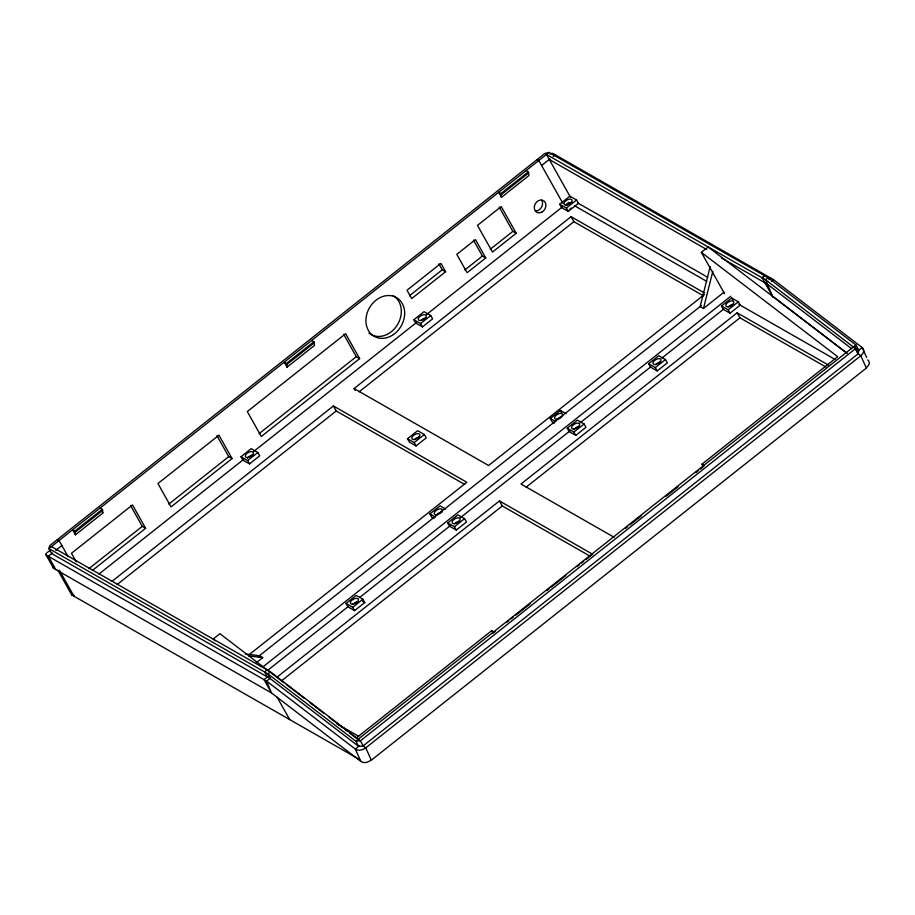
<?xml version="1.0" encoding="UTF-8"?>
<svg xmlns="http://www.w3.org/2000/svg" width="915" height="915" viewBox="0 0 915 915"><rect width="100%" height="100%" fill="white"/><g stroke="black" fill="none" stroke-linecap="round" stroke-linejoin="round"><path stroke-width="1.37" d="M570.457 197.217L546.438 154.452L765.478 279.716L853.318 346.957L855.422 348.741L858.213 353.716L855.422 348.741L855.857 344.944L768.017 277.703L548.989 152.439L544.768 153.503L49.765 545.615L48.895 548.588L51.709 553.598L269.971 678.438L358.691 746.388L363.186 745.862L858.224 353.75L858.819 350.205L855.857 344.944L355.741 741.127L267.923 673.863L48.895 548.588L548.989 152.439M710.177 266.62L700.124 306.548L703.475 308.469L724.085 292.137M703.475 308.469L712.831 271.286M866.322 368.059L868.941 364.639A7.812 5.353 -24.1 0 0 867.717 359.904M50.302 550.132L46.665 553.026A2.23 1.155 -29.3 0 0 46.082 555.005L53.527 568.261L271.446 692.895L360.865 761.417A7.812 5.353 -24.1 0 0 366.972 762.287L371.318 760.193L866.345 368.082L860.786 355.695L857.389 353.099M74.858 531.066L102.286 509.335L102.869 513.063L75.442 534.795L72.628 529.785L74.858 531.066L75.442 534.795M286.464 363.438L313.891 341.718L314.474 345.447L287.047 367.167L284.233 362.168L286.99 364.376L287.047 367.167M500.905 193.568L528.332 171.848L528.916 175.577L501.477 197.308L498.675 192.299L500.905 193.568L501.477 197.308M75.385 532.004L102.812 510.273M286.99 364.376L314.417 342.656M501.431 194.518L528.859 172.786M52.487 552.969L48.312 556.274L55.758 569.542M55.769 550.373L61.877 545.534M541.623 165.501L549.972 158.89M553.095 156.419L555.188 154.761M409.428 295.797L442.242 269.811L445.594 271.721L411.681 298.576L407.003 290.227L440.904 263.371L445.594 271.721M168.806 504.108L228.727 456.642L232.078 458.552L171.048 506.899L157.94 483.532L218.96 435.185L232.078 458.552M490.2 249.315L512.857 231.369L516.209 233.279L492.476 252.083L477.481 225.376L501.214 206.573L516.209 233.279M464.854 269.936L482.411 256.04L485.762 257.95L467.108 272.727L456.802 254.359L475.457 239.593L485.762 257.95M259.071 433.687L356.278 356.69L359.629 358.611L261.301 436.489L247.313 411.567L345.641 333.678L359.629 358.611M89.018 568.57L142.271 526.377L145.622 528.287L92.358 570.48M240.977 456.711L251.145 448.659L257.847 452.49L259.711 455.83L249.543 463.882L242.841 460.051L240.977 456.711L247.668 460.542L249.543 463.882M413.877 319.747L424.057 311.683L430.748 315.515L432.623 318.855L422.456 326.918L415.753 323.087L413.877 319.747L420.58 323.578L422.456 326.918M559.694 204.239L569.862 196.187L576.553 200.019L578.429 203.359L568.261 211.411L561.558 207.579L559.694 204.239L566.385 208.071L568.261 211.411M98.9 574.082L243.584 459.467M253.661 451.484L416.497 322.503M426.55 314.531L562.748 206.653M566.762 204.011L568.741 202.444L569.862 204.445M247.668 460.542L257.847 452.49M420.58 323.578L430.748 315.515M566.385 208.071L576.553 200.019M569.382 209.546L571.36 207.98M355.192 390.568L354.071 388.566L571.052 216.683L704.333 292.903M112.065 581.3L333.403 405.974L466.799 482.274L248.811 654.934M359.115 391.803L573.865 221.693L703.441 295.797M117.109 584.536L336.205 410.984L464.66 484.447M407.495 438.754L417.663 430.702L424.366 434.534L426.23 437.873L416.062 445.925L409.371 442.094L407.495 438.754L414.186 442.585L416.062 445.925M414.186 442.585L424.366 434.534M724.6 293.761L701.348 252.346L708.13 246.97L846.775 353.11M704.447 294.493L488.587 465.495L354.071 388.566M434.007 518.519L431.777 517.238L429.901 513.898L440.069 505.846L445.651 509.037M554.353 423.13L552.122 421.849L550.247 418.51L560.415 410.458L565.996 413.649M258.03 656.787L701.485 305.473M256.234 662.78L262.742 657.622L259.403 655.712L245.357 653.962M262.674 667.081L730.765 296.243M346.007 603.454L356.175 595.402L362.878 599.233L364.753 602.562L354.574 610.625L347.883 606.794L346.007 603.454L352.71 607.286L354.574 610.625M447.721 522.888L457.889 514.836L464.591 518.668L466.467 522.008L456.299 530.06L449.597 526.228L447.721 522.888L454.423 526.72L456.299 530.06M567.231 428.22L577.399 420.157L584.102 423.988L585.966 427.328L575.798 435.38L569.096 431.56L567.231 428.22L573.922 432.052L575.798 435.38M648.598 363.758L658.766 355.706L665.468 359.538L667.344 362.878L657.164 370.93L650.474 367.098L648.598 363.758L655.289 367.59L657.164 370.93M721.466 306.022L731.634 297.97L738.336 301.801L740.212 305.141L730.033 313.193L723.342 309.362L721.466 306.022L728.168 309.853L730.033 313.193M762.126 277.805L764.677 275.792L762.138 277.817L773.152 297.444M267.134 669.929L264.572 671.953L267.386 676.963M267.718 670.318L348.352 606.439M359.549 597.564L450.26 525.702M460.337 517.718L570.079 430.782M580.156 422.799L650.714 366.904M661.911 358.028L723.502 309.236M363.186 745.862L360.384 740.853L358.28 739.114L270.463 671.85L267.923 673.863L269.971 678.438M768.017 277.703L765.478 279.716L767.525 284.291L851.785 348.787M352.71 607.286L362.878 599.233M454.423 526.72L464.591 518.668M573.922 432.052L584.102 423.988M655.289 367.59L665.468 359.538M728.168 309.853L738.336 301.801M267.958 676.505L264.012 679.639L271.446 692.895L266.597 681.115L46.082 555.005M768.886 279.681L770.876 278.126M270.543 677.981L266.597 681.115L355.329 749.065L360.865 761.417M771.471 281.168L773.45 279.601L862.182 347.54L866.608 357.433M276.856 677.294L499.464 500.951L592.68 554.261L585.966 559.58M829.116 365.428L737.124 312.816L520.99 484.024L614.205 537.334M281.9 680.531L502.278 505.961L589.351 555.76M526.045 487.26L739.938 317.825L825.788 366.926M494.043 632.345L491.778 630.607L356.187 738.073L349.427 732.892M703.418 466.57L702.034 464.111L837.671 356.713L701.348 252.346M495.358 631.361L493.116 633.134L491.778 630.607M506.544 622.497L508.774 620.725M511.016 618.952L513.258 617.179M515.488 615.406L530.037 603.889M546.815 590.598L549.046 588.825M551.288 587.053L565.825 575.535M577.01 566.671L579.252 564.898M581.494 563.125L583.724 561.353M625.402 528.47L627.644 526.697M629.886 524.913L641.083 516.049M665.72 496.536L678.038 486.769M695.949 472.575L698.191 470.802M700.433 469.029L702.674 467.256M855.422 348.741L360.384 740.853L355.741 741.127L358.691 746.388M359.275 745.931L355.329 749.065A7.812 5.353 -24.1 0 0 365.771 747.841L860.809 355.729A7.812 5.353 -24.1 0 0 862.182 347.54L858.236 350.674M248.708 655.883L262.742 657.622M57.862 570.194L71.759 594.944L74.344 595.516M773.45 279.601L552.957 153.491A2.23 1.155 -29.3 0 0 550.144 154.189M549.252 159.462L706.677 249.498M721.558 258.007L767.525 284.291M537.139 159.542L538.809 160.502L562.817 203.267M526.102 170.567L528.332 171.848M577.914 203.061L707.707 277.291M574.323 205.635L706.689 281.328M738.954 304.443L834.972 359.366M550.247 418.51L555.828 421.712M311.66 340.437L313.891 341.718M429.901 513.898L435.483 517.089M362.523 601.292L364.753 602.562M100.055 508.054L102.286 509.335M57.393 539.576L59.063 540.525L68.03 556.503M51.434 546.575L270.463 671.85M336.583 723.662L358.657 736.289M71.759 594.944L359.561 759.542M856.566 348.489L858.819 350.205M847.096 353.316L772.374 296.083L767.513 284.302M702.034 464.111L704.298 465.838M284.096 682.853L219.886 633.683L213.115 639.047L215.368 640.774M286.349 684.58L304.375 698.385M310.002 702.697L323.521 713.048M329.148 717.36L342.668 727.722M344.921 729.438L347.174 731.165M362.386 745.233L365.771 747.841L371.318 760.193M731.634 297.97L732.881 300.189M737.124 312.816L739.938 317.825M571.052 216.683L573.865 221.693M499.235 207.087L512.857 231.369M473.478 240.119L482.411 256.04M560.415 410.458L561.661 412.688M438.891 263.84L442.242 269.811M499.464 500.951L502.278 505.961M343.685 334.261L356.278 356.69M333.403 405.974L336.205 410.984M216.992 435.734L228.727 456.642M277.176 697.299L289.678 719.579M145.622 528.287L132.503 504.92L71.484 553.266L76.311 561.879M130.536 505.469L142.271 526.377M101.737 511.062L102.869 513.063M59.406 570.228L73.989 596.225M353.224 604.094A4.472 2.31 -29.3 0 1 358.074 601.67M655.815 364.399A4.472 2.31 -29.3 0 1 660.664 361.974M414.712 439.406A4.472 2.31 -29.3 0 1 419.562 436.97M454.938 523.529A4.472 2.31 -29.3 0 1 459.799 521.104M728.683 306.662A4.472 2.31 -29.3 0 1 733.533 304.238M573.854 429.638A4.472 2.31 -29.3 0 1 579.298 426.436M541.669 200.213A6.702 5.49 -60.2 0 1 541.474 207.282A6.702 5.49 -60.2 0 1 535.447 210.919M393.061 295.648A22.349 18.289 -60.2 0 1 397.053 325.385A22.349 18.289 -60.2 0 1 368.859 333.083M438.525 514.184A4.472 2.31 -29.3 0 1 434.511 512.24A4.472 2.31 -29.3 0 1 441.236 508.877A4.472 2.31 -29.3 0 1 439.566 513.67M437.118 514.539A4.472 2.31 -29.3 0 1 441.979 512.114M557.464 419.162A4.472 2.31 -29.3 0 1 561.318 416.897M421.094 320.387A4.472 2.31 -29.3 0 1 425.955 317.963M247.599 458.129A4.472 2.31 -29.3 0 1 253.043 454.927M566.316 205.658A4.472 2.31 -29.3 0 1 572.641 202.501M53.527 568.261A2.23 1.155 -29.3 0 1 53.63 566.728M352.561 604.255A4.472 2.31 -29.3 0 0 358.44 599.611A4.472 2.31 -29.3 0 0 352.149 600.023A4.472 2.31 -29.3 0 0 352.561 604.255M655.151 364.57A4.472 2.31 -29.3 0 0 661.03 359.915A4.472 2.31 -29.3 0 0 654.74 360.327A4.472 2.31 -29.3 0 0 655.151 364.57M414.049 439.566A4.472 2.31 -29.3 0 0 419.928 434.911A4.472 2.31 -29.3 0 0 413.637 435.323A4.472 2.31 -29.3 0 0 414.049 439.566M454.286 523.7A4.472 2.31 -29.3 0 0 460.154 519.045A4.472 2.31 -29.3 0 0 453.874 519.457A4.472 2.31 -29.3 0 0 454.286 523.7M728.02 306.834A4.472 2.31 -29.3 0 0 733.899 302.179A4.472 2.31 -29.3 0 0 727.608 302.591A4.472 2.31 -29.3 0 0 728.02 306.834M573.785 429.021A4.472 2.31 -29.3 0 0 579.664 424.366A4.472 2.31 -29.3 0 0 573.373 424.777A4.472 2.31 -29.3 0 0 573.785 429.021M541.794 212.154A6.702 5.49 -60.2 0 0 544.059 201.037A6.702 5.49 -60.2 0 0 534.429 206.069A6.702 5.49 -60.2 0 0 541.794 212.154M393.473 334.535A22.349 18.289 -60.2 0 0 396.412 297.558A22.349 18.289 -60.2 0 0 366 318.763A22.349 18.289 -60.2 0 0 393.473 334.535M556.8 419.322A4.472 2.31 -29.3 0 0 562.679 414.667A4.472 2.31 -29.3 0 0 556.389 415.078A4.472 2.31 -29.3 0 0 556.8 419.322M420.443 320.547A4.472 2.31 -29.3 0 0 426.31 315.904A4.472 2.31 -29.3 0 0 420.031 316.316A4.472 2.31 -29.3 0 0 420.443 320.547M247.53 457.523A4.472 2.31 -29.3 0 0 253.398 452.868A4.472 2.31 -29.3 0 0 247.119 453.28A4.472 2.31 -29.3 0 0 247.53 457.523M566.248 205.052A4.472 2.31 -29.3 0 0 572.115 200.396A4.472 2.31 -29.3 0 0 565.836 200.808A4.472 2.31 -29.3 0 0 566.248 205.052"/></g></svg>
